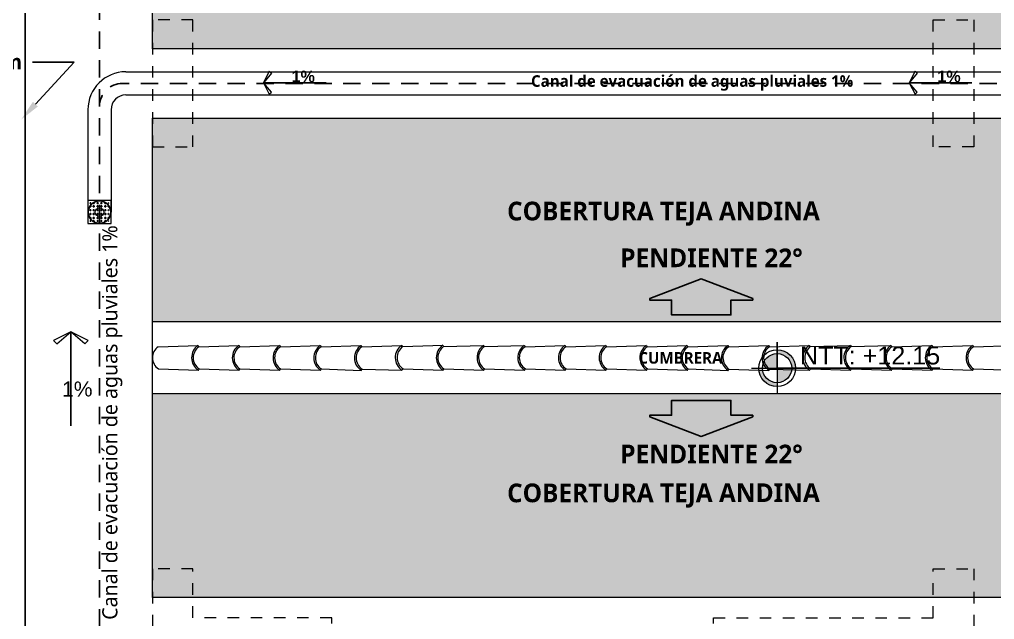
# Model space of a CAD drawing. Header units: metres. Extents: x 27 to 147, y -173 to 8.
# Drawn here: x 34.7 to 43.13, y -56.6 to -51.41 of the extents above; entities that cross this region are included whole.
import ezdxf
from ezdxf import colors
from ezdxf.entities.mleader import LeaderData, LeaderLine
from ezdxf.math import Vec2, Vec3

# ---------------------------------------------------------------- set-up
doc = ezdxf.new("R2010")
doc.units = ezdxf.units.M
doc.linetypes.add('DASHED2', pattern=[0.375, 0.25, -0.125])
doc.linetypes.add('HIDDEN2', pattern=[0.1875, 0.125, -0.0625])
for name, color, linetype, lineweight in [('2D Drafting - General_Pen_No__46', 7, 'Continuous', 25), ('canal de evacuacion', 1, 'Continuous', 20), ('Cotas varias El', 253, 'Continuous', 13), ('Equipamiento SR', 23, 'Continuous', 0), ('GRAFO 0 BLANCO', 7, 'Continuous', 0), ('grafo 2', 31, 'Continuous', 20), ('GRAFO 4', 7, 'Continuous', 30), ('GRAFO01', 7, 'Continuous', 0), ('GRfo 3', 7, 'Continuous', 30), ('Interior - Mobiliario', 7, 'Continuous', 5), ('letras sr', 7, 'Continuous', 5), ('linea0016', 144, 'HIDDEN2', 9), ('Lineas Referencia', 73, 'Continuous', 13), ('teja andina', 252, 'Continuous', 0), ('TEJAS ANDINA', 253, 'Continuous', 0), ('TEXTO 100', 7, 'Continuous', 20), ('TEXTOS-SUBTITULO', 7, 'Continuous', 30)]:
    doc.layers.add(name, color=color, linetype=linetype, lineweight=lineweight)
for name, color, linetype, lineweight, true_color in [('Interior - Furniture _Pen_No__3', 7, 'Continuous', 18, 0xff6600), ('Interior - Mobiliario _Pluma_Nº__3', 7, 'Continuous', 18, 0xff6600), ('Mobiliario', 7, 'Continuous', 0, 0x7f7f7f)]:
    doc.layers.add(name, color=color, linetype=linetype, lineweight=lineweight, true_color=true_color)
doc.styles.add('GENERATED_STYLE_2', font='arial.ttf')
doc.styles.add('JOS', font='arial.ttf', dxfattribs={"height": 1})
doc.styles.get("Standard").update_dxf_attribs({"font": 'arial.ttf'})
doc.styles.add('TURBO_BASS', font='swisseb.ttf')
pattern_1 = [(274.9697, (49.60327060612644, 25.04769487576681), (-0.1999982614014102, 2.400000210303527), [0.1846944, -4.4326642]), (180, (49.61927060612641, 24.86369487576678), (-0.2000000000000001, -0.2), [0.016, -0.184]), (0, (49.41927060612647, 24.84769487576682), (0.2, 0.2), [0.05600000000000001, -0.144]), (90, (49.4752706061264, 24.84769487576682), (-0.2, 0.2), [0.02, -0.18]), (270, (49.60327060612644, 24.8676948757668), (0.2, -0.2000000000000001), [0.02, -0.18]), (0, (49.60327060612644, 24.84769487576682), (0.2, 0.2), [0.016, -0.184]), (0, (49.41927060612647, 24.86369487576678), (0.2, 0.2), [0.04000000000000001, -0.16]), (85.0303, (49.45927060612644, 24.86369487576678), (0.1999982614014119, 2.400000210303527), [0.1846943999999997, -4.43266419999999]), (52.69609999999999, (49.45927060612644, 24.87369487576677), (-2.599997177976598, -3.400002148337723), [0.0528016, -5.22735]), (18.4349, (49.49127060612648, 24.9156948757668), (0.4000000869185922, 0.1999996806445416), [0.05059639999999993, -0.5818589999999987]), (341.5651, (49.53927060612648, 24.93169487576677), (-0.4000000869185922, 0.1999996806445418), [0.05059640000000001, -0.581859]), (307.3039, (49.58727060612637, 24.9156948757668), (2.599997177976598, -3.400002148337723), [0.0528016, -5.22735]), (20.2249, (49.50127060612647, 24.90169487576679), (-2.199999452866844, -0.8000016671195548), [0.04049699999999992, -4.009194399999989]), (339.7751, (49.53927060612648, 24.9156948757668), (2.199999452866844, -0.8000016671195551), [0.04049700000000001, -4.0091944]), (307.4054, (49.57727060612638, 24.90169487576679), (2.00000199052301, -2.59999849299601), [0.0428018, -4.237385]), (52.5946, (49.4752706061264, 24.8676948757668), (-2.00000199052301, -2.599998492996009), [0.0428018, -4.237385])]

# ---------------------------------------------------------------- blocks, each defined once
blk = doc.blocks.new('FLECHA')
at = {"layer": 'grafo 2', "ltscale": 0.05}
for p, q in [((674350.4068813783, 8489809.493097022, -2.952000000000225), (674350.3571751671, 8489809.392813733, -2.952000000000225)), ((674350.4259006998, 8489809.474077702, -2.952000000000225), (674350.3571751671, 8489809.392813733, -2.952000000000225)), ((674350.4068813783, 8489809.493097022, -2.952000000000225), (674350.4259006998, 8489809.474077702, -2.952000000000225)), ((674350.4259006998, 8489809.311549768, -2.952000000000225), (674350.3571751671, 8489809.392813733, -2.952000000000225)), ((674350.4068813783, 8489809.292530447, -2.952000000000225), (674350.4259006998, 8489809.311549768, -2.952000000000225))]:
    blk.add_line(p, q, dxfattribs=at)
at = {"layer": 'grafo 2', "lineweight": 25}
blk.add_line((674350.8988359317, 8489809.392813733, -2.952000000000225), (674350.3571751671, 8489809.392813733, -2.952000000000225), dxfattribs=at)
at = {"layer": 'grafo 2'}
blk.add_line((674350.3571751671, 8489809.392813733, -2.952000000000225), (674350.4068813783, 8489809.292530447, -2.952000000000225), dxfattribs=at)
blk = doc.blocks.new('A$C295C7585')
at = {"layer": 'Mobiliario', "lineweight": 15}
for p, q in [((1.374978025502969, 3.076203088460716), (1.513853283491699, 3.40416242087349)), ((1.513853283491699, 3.40416242087349), (1.527648820229842, 3.406546360073889)), ((1.556330874160267, 2.995064099900674), (1.716417933508637, 3.313533070731637)), ((1.716417933508637, 3.313533070731637), (1.70900166888714, 3.325407371513847)), ((1.222307230775641, 2.745859816847769), (1.36118248876528, 3.073819149260316)), ((1.36118248876528, 3.073819149260316), (1.374978025502969, 3.076203088460716)), ((1.403660079433394, 2.6647208282875), (1.563747138781764, 2.983189799118463)), ((1.563747138781764, 2.983189799118463), (1.556330874160267, 2.995064099900674)), ((1.069636436049223, 2.415516545234141), (1.208511694038407, 2.743475877646915)), ((1.208511694038407, 2.743475877646915), (1.222307230776096, 2.745859816847542)), ((1.250989284706975, 2.334377556673871), (1.411076344054891, 2.652846527505289)), ((1.411076344054891, 2.652846527505289), (1.403660079433394, 2.6647208282875)), ((0.9169656413223493, 2.085173273620967), (1.055840899311079, 2.413132606033741)), ((1.055840899311079, 2.413132606033741), (1.069636436048768, 2.415516545234595)), ((1.098318489980102, 2.004034285060698), (1.258405549328472, 2.322503255891888)), ((1.258405549328472, 2.322503255891888), (1.25098928470652, 2.334377556674326)), ((0.7650785429282223, 1.751017721853714), (0.9031190902182971, 2.079350511766734)), ((0.9031190902182971, 2.079350511766734), (0.9169656413223493, 2.085173273620967)), ((1.10492039455994, 1.989062689736784), (1.098439325062163, 2.004274668164622)), ((0.94643139158552, 1.66987873329299), (1.10492039455994, 1.989062689736784)), ((0.612407748201349, 1.420674450239858), (0.7512830061905333, 1.748633782652632)), ((0.7512830061905333, 1.748633782652632), (0.7650785429282223, 1.751017721853486)), ((0.7937605968586467, 1.339535461679816), (0.953847656207472, 1.658004432511007)), ((0.953847656207472, 1.658004432511007), (0.94643139158552, 1.66987873329299)), ((0.4597369534749305, 1.090331178626684), (0.5986122114636601, 1.418290511039459)), ((0.5986122114636601, 1.418290511039459), (0.6124077482018038, 1.420674450240085)), ((0.6410898021322282, 1.009192190066642), (0.8011768614805987, 1.327661160897833)), ((0.8011768614805987, 1.327661160897833), (0.7937605968591015, 1.339535461679816)), ((0.3070661587476025, 0.7599879070137376), (0.4459414167367868, 1.087947239426285)), ((0.4459414167367868, 1.087947239426285), (0.4597369534749305, 1.090331178626911)), ((0.4884190074053549, 0.6788489184534683), (0.6485060667537255, 0.997317889284659)), ((0.6485060667537255, 0.997317889284659), (0.6410898021322282, 1.009192190066642)), ((0.1543953640207292, 0.4296446354001091), (0.2932706220099135, 0.757603967813111)), ((0.2932706220099135, 0.757603967813111), (0.3070661587480572, 0.7599879070135103)), ((0.3357482126784817, 0.3485056468398398), (0.4958352720268522, 0.6669746176712579)), ((0.4958352720268522, 0.6669746176712579), (0.4884190074053549, 0.6788489184534683)), ((0.001724569293855893, 0.09930136378693533), (0.1405998272830402, 0.4272606961997099)), ((0.1405998272830402, 0.4272606961997099), (0.1543953640207292, 0.4296446354007912)), ((0.1830774179516084, 0.01816237522666597), (0.3431644773004336, 0.3366313460578567)), ((0.3431644773004336, 0.3366313460578567), (0.3357482126784817, 0.3485056468402945))]:
    blk.add_line(p, q, dxfattribs=at)
for centre, radius, start, end in [((1.64559542193274, 3.42692813519011), 0.1336946849706216, 189.8041789864884, 301.9874291323811), ((1.64559542193274, 3.42692813519011), 0.1196946849706216, 189.8041789864884, 301.9874291323811), ((1.492924627205866, 3.096584863576936), 0.1336946849706216, 189.8041789864884, 301.9874291323811), ((1.492924627205866, 3.096584863576936), 0.1196946849706216, 189.8041789864884, 301.9874291323811), ((1.340253832479448, 2.766241591963535), 0.1336946849706216, 189.8041789864884, 301.9874291323811), ((1.340253832479448, 2.766241591963535), 0.1196946849706216, 189.8041789864884, 301.9874291323811), ((1.187583037752574, 2.435898320350134), 0.1336946849706216, 189.8041789864884, 301.9874291323811), ((1.187583037752574, 2.435898320350134), 0.1196946849706216, 189.8041789864884, 301.9874291323811), ((1.034204698330086, 2.101672659223368), 0.1329726096647947, 189.6640148896703, 302.1275932302208), ((1.034912243024337, 2.105555048736051), 0.1196946849706216, 189.8041789864884, 301.9874291323811), ((0.8830251446311195, 1.77139949696948), 0.1336946849706216, 189.8041789864884, 301.9874291323811), ((0.8830251446311195, 1.77139949696948), 0.1196946849706216, 189.8041789864884, 301.9874291323811), ((0.7303543499047009, 1.441056225356306), 0.1336946849706216, 189.8041789864884, 301.9874291323811), ((0.7303543499047009, 1.441056225356306), 0.1196946849706216, 189.8041789864884, 301.9874291323811), ((0.5776835551778277, 1.110712953743132), 0.1336946849706216, 189.8041789864884, 301.9874291323811), ((0.5776835551778277, 1.110712953743132), 0.1196946849706216, 189.8041789864884, 301.9874291323811), ((0.4250127604509544, 0.7803696821295034), 0.1336946849706216, 189.8041789864884, 301.9874291323811), ((0.4250127604509544, 0.7803696821295034), 0.1196946849706216, 189.8041789864884, 301.9874291323811), ((0.2723419657240811, 0.4500264105163296), 0.1336946849706216, 189.8041789864884, 301.9874291323811), ((0.2723419657240811, 0.4500264105163296), 0.1196946849706216, 189.8041789864884, 301.9874291323811), ((0.1196711709962983, 0.119683138902019), 0.1196946849706216, 189.8041789864884, 301.9874291323811)]:
    blk.add_arc(centre, radius, start, end, dxfattribs=at)
blk = doc.blocks.new('Red 18')
at = {"layer": 'GRAFO 0 BLANCO', "linetype": 'Continuous'}
for p, q in [((0.05, 0.2041666666666667), (0.04583333333333334, 0.2041666666666667)), ((0.04583333333333334, 0.2041666666666667), (0.04583333333333334, 0.2)), ((0.04583333333333334, 0.2), (0.04583333333333334, 0.2041666666666667)), ((0.04583333333333334, 0.2041666666666667), (0.05, 0.2041666666666667)), ((0.04583333333333334, 0.2), (0.05, 0.2)), ((0.05, 0.2), (0.04583333333333334, 0.2)), ((0.05, 0.1791666666666666), (0.04583333333333334, 0.1791666666666666)), ((0.04583333333333334, 0.1791666666666666), (0.04583333333333334, 0.1708333333333333)), ((0.04583333333333334, 0.1708333333333333), (0.04583333333333334, 0.1791666666666666)), ((0.04583333333333334, 0.1791666666666666), (0.05, 0.1791666666666666)), ((0.04583333333333334, 0.1708333333333333), (0.05, 0.1708333333333333)), ((0.05, 0.1708333333333333), (0.04583333333333334, 0.1708333333333333)), ((0.05, 0.2), (0.05, 0.2041666666666667)), ((0.05, 0.2041666666666667), (0.05, 0.2)), ((0.05, 0.1708333333333333), (0.05, 0.1791666666666666)), ((0.05, 0.1791666666666666), (0.05, 0.1708333333333333)), ((0.07916666666666668, 0.2041666666666667), (0.07083333333333333, 0.2041666666666667)), ((0.07083333333333333, 0.2041666666666667), (0.07083333333333333, 0.2)), ((0.07083333333333333, 0.2041666666666667), (0.07916666666666668, 0.2041666666666667)), ((0.07083333333333333, 0.2), (0.07083333333333333, 0.2041666666666667)), ((0.07083333333333333, 0.2), (0.07916666666666668, 0.2)), ((0.07916666666666668, 0.2), (0.07083333333333333, 0.2)), ((0.07916666666666668, 0.1791666666666666), (0.07083333333333333, 0.1791666666666666)), ((0.07083333333333333, 0.1791666666666666), (0.07083333333333333, 0.1708333333333333)), ((0.07083333333333333, 0.1708333333333333), (0.07083333333333333, 0.1791666666666666)), ((0.07083333333333333, 0.1791666666666666), (0.07916666666666668, 0.1791666666666666)), ((0.07083333333333333, 0.1708333333333333), (0.07916666666666668, 0.1708333333333333)), ((0.07916666666666668, 0.1708333333333333), (0.07083333333333333, 0.1708333333333333)), ((0.07916666666666668, 0.2), (0.07916666666666668, 0.2041666666666667)), ((0.07916666666666668, 0.2041666666666667), (0.07916666666666668, 0.2)), ((0.07916666666666668, 0.1708333333333333), (0.07916666666666668, 0.1791666666666666)), ((0.07916666666666668, 0.1791666666666666), (0.07916666666666668, 0.1708333333333333)), ((0.1125, 0.2041666666666667), (0.1041666666666667, 0.2041666666666667)), ((0.1041666666666667, 0.2041666666666667), (0.1041666666666667, 0.2)), ((0.1041666666666667, 0.2041666666666667), (0.1125, 0.2041666666666667)), ((0.1041666666666667, 0.2), (0.1041666666666667, 0.2041666666666667)), ((0.1041666666666667, 0.2), (0.1125, 0.2)), ((0.1125, 0.2), (0.1041666666666667, 0.2)), ((0.1125, 0.1791666666666666), (0.1041666666666667, 0.1791666666666666)), ((0.1041666666666667, 0.1791666666666666), (0.1041666666666667, 0.1708333333333333)), ((0.1041666666666667, 0.1708333333333333), (0.1041666666666667, 0.1791666666666666)), ((0.1041666666666667, 0.1791666666666666), (0.1125, 0.1791666666666666)), ((0.1041666666666667, 0.1708333333333333), (0.1125, 0.1708333333333333)), ((0.1125, 0.1708333333333333), (0.1041666666666667, 0.1708333333333333)), ((0.1125, 0.2), (0.1125, 0.2041666666666667)), ((0.1125, 0.2041666666666667), (0.1125, 0.2)), ((0.1125, 0.1708333333333333), (0.1125, 0.1791666666666666)), ((0.1125, 0.1791666666666666), (0.1125, 0.1708333333333333)), ((0.1458333333333333, 0.2041666666666667), (0.1375, 0.2041666666666667)), ((0.1375, 0.2041666666666667), (0.1375, 0.2)), ((0.1375, 0.2041666666666667), (0.1458333333333333, 0.2041666666666667)), ((0.1375, 0.2), (0.1375, 0.2041666666666667)), ((0.1375, 0.2), (0.1458333333333333, 0.2)), ((0.1458333333333333, 0.2), (0.1375, 0.2)), ((0.1458333333333333, 0.1791666666666666), (0.1375, 0.1791666666666666)), ((0.1375, 0.1791666666666666), (0.1375, 0.1708333333333333)), ((0.1375, 0.1708333333333333), (0.1375, 0.1791666666666666)), ((0.1375, 0.1791666666666666), (0.1458333333333333, 0.1791666666666666)), ((0.1375, 0.1708333333333333), (0.1458333333333333, 0.1708333333333333)), ((0.1458333333333333, 0.1708333333333333), (0.1375, 0.1708333333333333)), ((0.1458333333333333, 0.2), (0.1458333333333333, 0.2041666666666667)), ((0.1458333333333333, 0.2041666666666667), (0.1458333333333333, 0.2)), ((0.1458333333333333, 0.1708333333333333), (0.1458333333333333, 0.1791666666666666)), ((0.1458333333333333, 0.1791666666666666), (0.1458333333333333, 0.1708333333333333)), ((0.1791666666666666, 0.2041666666666667), (0.1708333333333333, 0.2041666666666667)), ((0.1708333333333333, 0.2041666666666667), (0.1708333333333333, 0.2)), ((0.1708333333333333, 0.2041666666666667), (0.1791666666666666, 0.2041666666666667)), ((0.1708333333333333, 0.2), (0.1708333333333333, 0.2041666666666667)), ((0.1708333333333333, 0.2), (0.1791666666666666, 0.2)), ((0.1791666666666666, 0.2), (0.1708333333333333, 0.2)), ((0.1791666666666666, 0.1791666666666666), (0.1708333333333333, 0.1791666666666666)), ((0.1708333333333333, 0.1791666666666666), (0.1708333333333333, 0.1708333333333333)), ((0.1708333333333333, 0.1708333333333333), (0.1708333333333333, 0.1791666666666666)), ((0.1708333333333333, 0.1791666666666666), (0.1791666666666666, 0.1791666666666666)), ((0.1708333333333333, 0.1708333333333333), (0.1791666666666666, 0.1708333333333333)), ((0.1791666666666666, 0.1708333333333333), (0.1708333333333333, 0.1708333333333333)), ((0.1791666666666666, 0.2), (0.1791666666666666, 0.2041666666666667)), ((0.1791666666666666, 0.2041666666666667), (0.1791666666666666, 0.2)), ((0.1791666666666666, 0.1708333333333333), (0.1791666666666666, 0.1791666666666666)), ((0.1791666666666666, 0.1791666666666666), (0.1791666666666666, 0.1708333333333333)), ((0.2041666666666667, 0.2041666666666667), (0.2, 0.2041666666666667)), ((0.2, 0.2041666666666667), (0.2, 0.2)), ((0.2, 0.2), (0.2, 0.2041666666666667)), ((0.2, 0.2041666666666667), (0.2041666666666667, 0.2041666666666667)), ((0.2, 0.2), (0.2041666666666667, 0.2)), ((0.2041666666666667, 0.2), (0.2, 0.2)), ((0.2041666666666667, 0.1791666666666666), (0.2, 0.1791666666666666)), ((0.2, 0.1791666666666666), (0.2, 0.1708333333333333)), ((0.2, 0.1708333333333333), (0.2, 0.1791666666666666)), ((0.2, 0.1791666666666666), (0.2041666666666667, 0.1791666666666666)), ((0.2, 0.1708333333333333), (0.2041666666666667, 0.1708333333333333)), ((0.2041666666666667, 0.1708333333333333), (0.2, 0.1708333333333333)), ((0.2041666666666667, 0.2), (0.2041666666666667, 0.2041666666666667)), ((0.2041666666666667, 0.2041666666666667), (0.2041666666666667, 0.2)), ((0.2041666666666667, 0.1708333333333333), (0.2041666666666667, 0.1791666666666666)), ((0.2041666666666667, 0.1791666666666666), (0.2041666666666667, 0.1708333333333333)), ((0.05, 0.1458333333333333), (0.04583333333333334, 0.1458333333333333)), ((0.04583333333333334, 0.1458333333333333), (0.04583333333333334, 0.1375)), ((0.04583333333333334, 0.1375), (0.04583333333333334, 0.1458333333333333)), ((0.04583333333333334, 0.1458333333333333), (0.05, 0.1458333333333333)), ((0.04583333333333334, 0.1375), (0.05, 0.1375)), ((0.05, 0.1375), (0.04583333333333334, 0.1375)), ((0.05, 0.1125), (0.04583333333333334, 0.1125)), ((0.04583333333333334, 0.1125), (0.04583333333333334, 0.1041666666666667)), ((0.04583333333333334, 0.1041666666666667), (0.04583333333333334, 0.1125)), ((0.04583333333333334, 0.1125), (0.05, 0.1125)), ((0.04583333333333334, 0.1041666666666667), (0.05, 0.1041666666666667)), ((0.05, 0.1041666666666667), (0.04583333333333334, 0.1041666666666667)), ((0.05, 0.1375), (0.05, 0.1458333333333333)), ((0.05, 0.1458333333333333), (0.05, 0.1375)), ((0.05, 0.1041666666666667), (0.05, 0.1125)), ((0.05, 0.1125), (0.05, 0.1041666666666667)), ((0.07916666666666668, 0.1458333333333333), (0.07083333333333333, 0.1458333333333333)), ((0.07083333333333333, 0.1458333333333333), (0.07083333333333333, 0.1375)), ((0.07083333333333333, 0.1375), (0.07083333333333333, 0.1458333333333333)), ((0.07083333333333333, 0.1458333333333333), (0.07916666666666668, 0.1458333333333333)), ((0.07083333333333333, 0.1375), (0.07916666666666668, 0.1375)), ((0.07916666666666668, 0.1375), (0.07083333333333333, 0.1375)), ((0.07916666666666668, 0.1125), (0.07083333333333333, 0.1125)), ((0.07083333333333333, 0.1125), (0.07083333333333333, 0.1041666666666667)), ((0.07083333333333333, 0.1041666666666667), (0.07083333333333333, 0.1125)), ((0.07083333333333333, 0.1125), (0.07916666666666668, 0.1125)), ((0.07083333333333333, 0.1041666666666667), (0.07916666666666668, 0.1041666666666667)), ((0.07916666666666668, 0.1041666666666667), (0.07083333333333333, 0.1041666666666667)), ((0.07916666666666668, 0.1375), (0.07916666666666668, 0.1458333333333333)), ((0.07916666666666668, 0.1458333333333333), (0.07916666666666668, 0.1375)), ((0.07916666666666668, 0.1041666666666667), (0.07916666666666668, 0.1125)), ((0.07916666666666668, 0.1125), (0.07916666666666668, 0.1041666666666667)), ((0.1125, 0.1458333333333333), (0.1041666666666667, 0.1458333333333333)), ((0.1041666666666667, 0.1458333333333333), (0.1041666666666667, 0.1375)), ((0.1041666666666667, 0.1375), (0.1041666666666667, 0.1458333333333333)), ((0.1041666666666667, 0.1458333333333333), (0.1125, 0.1458333333333333)), ((0.1041666666666667, 0.1375), (0.1125, 0.1375)), ((0.1125, 0.1375), (0.1041666666666667, 0.1375)), ((0.1125, 0.1125), (0.1041666666666667, 0.1125)), ((0.1041666666666667, 0.1125), (0.1041666666666667, 0.1041666666666667)), ((0.1041666666666667, 0.1041666666666667), (0.1041666666666667, 0.1125)), ((0.1041666666666667, 0.1125), (0.1125, 0.1125)), ((0.1041666666666667, 0.1041666666666667), (0.1125, 0.1041666666666667)), ((0.1125, 0.1041666666666667), (0.1041666666666667, 0.1041666666666667)), ((0.1125, 0.1375), (0.1125, 0.1458333333333333)), ((0.1125, 0.1458333333333333), (0.1125, 0.1375)), ((0.1125, 0.1041666666666667), (0.1125, 0.1125)), ((0.1125, 0.1125), (0.1125, 0.1041666666666667)), ((0.1458333333333333, 0.1458333333333333), (0.1375, 0.1458333333333333)), ((0.1375, 0.1458333333333333), (0.1375, 0.1375)), ((0.1375, 0.1375), (0.1375, 0.1458333333333333)), ((0.1375, 0.1458333333333333), (0.1458333333333333, 0.1458333333333333)), ((0.1375, 0.1375), (0.1458333333333333, 0.1375)), ((0.1458333333333333, 0.1375), (0.1375, 0.1375)), ((0.1458333333333333, 0.1125), (0.1375, 0.1125)), ((0.1375, 0.1125), (0.1375, 0.1041666666666667)), ((0.1375, 0.1041666666666667), (0.1375, 0.1125)), ((0.1375, 0.1125), (0.1458333333333333, 0.1125)), ((0.1375, 0.1041666666666667), (0.1458333333333333, 0.1041666666666667)), ((0.1458333333333333, 0.1041666666666667), (0.1375, 0.1041666666666667)), ((0.1458333333333333, 0.1375), (0.1458333333333333, 0.1458333333333333)), ((0.1458333333333333, 0.1458333333333333), (0.1458333333333333, 0.1375)), ((0.1458333333333333, 0.1041666666666667), (0.1458333333333333, 0.1125)), ((0.1458333333333333, 0.1125), (0.1458333333333333, 0.1041666666666667)), ((0.1791666666666666, 0.1458333333333333), (0.1708333333333333, 0.1458333333333333)), ((0.1708333333333333, 0.1458333333333333), (0.1708333333333333, 0.1375)), ((0.1708333333333333, 0.1375), (0.1708333333333333, 0.1458333333333333)), ((0.1708333333333333, 0.1458333333333333), (0.1791666666666666, 0.1458333333333333)), ((0.1708333333333333, 0.1375), (0.1791666666666666, 0.1375)), ((0.1791666666666666, 0.1375), (0.1708333333333333, 0.1375)), ((0.1791666666666666, 0.1125), (0.1708333333333333, 0.1125)), ((0.1708333333333333, 0.1125), (0.1708333333333333, 0.1041666666666667)), ((0.1708333333333333, 0.1041666666666667), (0.1708333333333333, 0.1125)), ((0.1708333333333333, 0.1125), (0.1791666666666666, 0.1125)), ((0.1708333333333333, 0.1041666666666667), (0.1791666666666666, 0.1041666666666667)), ((0.1791666666666666, 0.1041666666666667), (0.1708333333333333, 0.1041666666666667)), ((0.1791666666666666, 0.1375), (0.1791666666666666, 0.1458333333333333)), ((0.1791666666666666, 0.1458333333333333), (0.1791666666666666, 0.1375)), ((0.1791666666666666, 0.1041666666666667), (0.1791666666666666, 0.1125)), ((0.1791666666666666, 0.1125), (0.1791666666666666, 0.1041666666666667)), ((0.2041666666666667, 0.1458333333333333), (0.2, 0.1458333333333333)), ((0.2, 0.1458333333333333), (0.2, 0.1375)), ((0.2, 0.1375), (0.2, 0.1458333333333333)), ((0.2, 0.1458333333333333), (0.2041666666666667, 0.1458333333333333)), ((0.2, 0.1375), (0.2041666666666667, 0.1375)), ((0.2041666666666667, 0.1375), (0.2, 0.1375)), ((0.2041666666666667, 0.1125), (0.2, 0.1125)), ((0.2, 0.1125), (0.2, 0.1041666666666667)), ((0.2, 0.1041666666666667), (0.2, 0.1125)), ((0.2, 0.1125), (0.2041666666666667, 0.1125)), ((0.2, 0.1041666666666667), (0.2041666666666667, 0.1041666666666667)), ((0.2041666666666667, 0.1041666666666667), (0.2, 0.1041666666666667)), ((0.2041666666666667, 0.1375), (0.2041666666666667, 0.1458333333333333)), ((0.2041666666666667, 0.1458333333333333), (0.2041666666666667, 0.1375)), ((0.2041666666666667, 0.1041666666666667), (0.2041666666666667, 0.1125)), ((0.2041666666666667, 0.1125), (0.2041666666666667, 0.1041666666666667)), ((0.05, 0.07916666666666668), (0.04583333333333334, 0.07916666666666668)), ((0.04583333333333334, 0.07916666666666668), (0.04583333333333334, 0.07083333333333333)), ((0.04583333333333334, 0.07083333333333333), (0.04583333333333334, 0.07916666666666668)), ((0.04583333333333334, 0.07916666666666668), (0.05, 0.07916666666666668)), ((0.04583333333333334, 0.07083333333333333), (0.05, 0.07083333333333333)), ((0.05, 0.07083333333333333), (0.04583333333333334, 0.07083333333333333)), ((0.05, 0.05), (0.04583333333333334, 0.05)), ((0.04583333333333334, 0.05), (0.04583333333333334, 0.04583333333333334)), ((0.04583333333333334, 0.04583333333333334), (0.04583333333333334, 0.05)), ((0.04583333333333334, 0.05), (0.05, 0.05)), ((0.04583333333333334, 0.04583333333333334), (0.05, 0.04583333333333334)), ((0.05, 0.04583333333333334), (0.04583333333333334, 0.04583333333333334)), ((0.05, 0.07083333333333333), (0.05, 0.07916666666666668)), ((0.05, 0.07916666666666668), (0.05, 0.07083333333333333)), ((0.05, 0.04583333333333334), (0.05, 0.05)), ((0.05, 0.05), (0.05, 0.04583333333333334)), ((0.07916666666666668, 0.07916666666666668), (0.07083333333333333, 0.07916666666666668)), ((0.07083333333333333, 0.07916666666666668), (0.07083333333333333, 0.07083333333333333)), ((0.07083333333333333, 0.07083333333333333), (0.07083333333333333, 0.07916666666666668)), ((0.07083333333333333, 0.07916666666666668), (0.07916666666666668, 0.07916666666666668)), ((0.07083333333333333, 0.07083333333333333), (0.07916666666666668, 0.07083333333333333)), ((0.07916666666666668, 0.07083333333333333), (0.07083333333333333, 0.07083333333333333)), ((0.07916666666666668, 0.05), (0.07083333333333333, 0.05)), ((0.07083333333333333, 0.05), (0.07083333333333333, 0.04583333333333334)), ((0.07083333333333333, 0.05), (0.07916666666666668, 0.05)), ((0.07083333333333333, 0.04583333333333334), (0.07083333333333333, 0.05)), ((0.07083333333333333, 0.04583333333333334), (0.07916666666666668, 0.04583333333333334)), ((0.07916666666666668, 0.04583333333333334), (0.07083333333333333, 0.04583333333333334)), ((0.07916666666666668, 0.07083333333333333), (0.07916666666666668, 0.07916666666666668)), ((0.07916666666666668, 0.07916666666666668), (0.07916666666666668, 0.07083333333333333)), ((0.07916666666666668, 0.04583333333333334), (0.07916666666666668, 0.05)), ((0.07916666666666668, 0.05), (0.07916666666666668, 0.04583333333333334)), ((0.1125, 0.07916666666666668), (0.1041666666666667, 0.07916666666666668)), ((0.1041666666666667, 0.07916666666666668), (0.1041666666666667, 0.07083333333333333)), ((0.1041666666666667, 0.07083333333333333), (0.1041666666666667, 0.07916666666666668)), ((0.1041666666666667, 0.07916666666666668), (0.1125, 0.07916666666666668)), ((0.1041666666666667, 0.07083333333333333), (0.1125, 0.07083333333333333)), ((0.1125, 0.07083333333333333), (0.1041666666666667, 0.07083333333333333)), ((0.1125, 0.05), (0.1041666666666667, 0.05)), ((0.1041666666666667, 0.05), (0.1041666666666667, 0.04583333333333334)), ((0.1041666666666667, 0.05), (0.1125, 0.05)), ((0.1041666666666667, 0.04583333333333334), (0.1041666666666667, 0.05)), ((0.1041666666666667, 0.04583333333333334), (0.1125, 0.04583333333333334)), ((0.1125, 0.04583333333333334), (0.1041666666666667, 0.04583333333333334)), ((0.1125, 0.07083333333333333), (0.1125, 0.07916666666666668)), ((0.1125, 0.07916666666666668), (0.1125, 0.07083333333333333)), ((0.1125, 0.04583333333333334), (0.1125, 0.05)), ((0.1125, 0.05), (0.1125, 0.04583333333333334)), ((0.1458333333333333, 0.07916666666666668), (0.1375, 0.07916666666666668)), ((0.1375, 0.07916666666666668), (0.1375, 0.07083333333333333)), ((0.1375, 0.07083333333333333), (0.1375, 0.07916666666666668)), ((0.1375, 0.07916666666666668), (0.1458333333333333, 0.07916666666666668)), ((0.1375, 0.07083333333333333), (0.1458333333333333, 0.07083333333333333)), ((0.1458333333333333, 0.07083333333333333), (0.1375, 0.07083333333333333)), ((0.1458333333333333, 0.05), (0.1375, 0.05)), ((0.1375, 0.05), (0.1375, 0.04583333333333334)), ((0.1375, 0.05), (0.1458333333333333, 0.05)), ((0.1375, 0.04583333333333334), (0.1375, 0.05)), ((0.1375, 0.04583333333333334), (0.1458333333333333, 0.04583333333333334)), ((0.1458333333333333, 0.04583333333333334), (0.1375, 0.04583333333333334)), ((0.1458333333333333, 0.07083333333333333), (0.1458333333333333, 0.07916666666666668)), ((0.1458333333333333, 0.07916666666666668), (0.1458333333333333, 0.07083333333333333)), ((0.1458333333333333, 0.04583333333333334), (0.1458333333333333, 0.05)), ((0.1458333333333333, 0.05), (0.1458333333333333, 0.04583333333333334)), ((0.1791666666666666, 0.07916666666666668), (0.1708333333333333, 0.07916666666666668)), ((0.1708333333333333, 0.07916666666666668), (0.1708333333333333, 0.07083333333333333)), ((0.1708333333333333, 0.07083333333333333), (0.1708333333333333, 0.07916666666666668)), ((0.1708333333333333, 0.07916666666666668), (0.1791666666666666, 0.07916666666666668)), ((0.1708333333333333, 0.07083333333333333), (0.1791666666666666, 0.07083333333333333)), ((0.1791666666666666, 0.07083333333333333), (0.1708333333333333, 0.07083333333333333)), ((0.1791666666666666, 0.05), (0.1708333333333333, 0.05)), ((0.1708333333333333, 0.05), (0.1708333333333333, 0.04583333333333334)), ((0.1708333333333333, 0.05), (0.1791666666666666, 0.05)), ((0.1708333333333333, 0.04583333333333334), (0.1708333333333333, 0.05)), ((0.1708333333333333, 0.04583333333333334), (0.1791666666666666, 0.04583333333333334)), ((0.1791666666666666, 0.04583333333333334), (0.1708333333333333, 0.04583333333333334)), ((0.1791666666666666, 0.07083333333333333), (0.1791666666666666, 0.07916666666666668)), ((0.1791666666666666, 0.07916666666666668), (0.1791666666666666, 0.07083333333333333)), ((0.1791666666666666, 0.04583333333333334), (0.1791666666666666, 0.05)), ((0.1791666666666666, 0.05), (0.1791666666666666, 0.04583333333333334)), ((0.2041666666666667, 0.07916666666666668), (0.2, 0.07916666666666668)), ((0.2, 0.07916666666666668), (0.2, 0.07083333333333333)), ((0.2, 0.07083333333333333), (0.2, 0.07916666666666668)), ((0.2, 0.07916666666666668), (0.2041666666666667, 0.07916666666666668)), ((0.2, 0.07083333333333333), (0.2041666666666667, 0.07083333333333333)), ((0.2041666666666667, 0.07083333333333333), (0.2, 0.07083333333333333)), ((0.2041666666666667, 0.05), (0.2, 0.05)), ((0.2, 0.05), (0.2, 0.04583333333333334)), ((0.2, 0.04583333333333334), (0.2, 0.05)), ((0.2, 0.05), (0.2041666666666667, 0.05)), ((0.2, 0.04583333333333334), (0.2041666666666667, 0.04583333333333334)), ((0.2041666666666667, 0.04583333333333334), (0.2, 0.04583333333333334)), ((0.2041666666666667, 0.07083333333333333), (0.2041666666666667, 0.07916666666666668)), ((0.2041666666666667, 0.07916666666666668), (0.2041666666666667, 0.07083333333333333)), ((0.2041666666666667, 0.04583333333333334), (0.2041666666666667, 0.05)), ((0.2041666666666667, 0.05), (0.2041666666666667, 0.04583333333333334))]:
    blk.add_line(p, q, dxfattribs=at)
at = {"layer": 'GRAFO01'}
blk.add_lwpolyline([(0.02500000000000005, 0.02500000000000141), (0.2250000000000001, 0.02500000000000141), (0.2250000000000001, 0.2250000000000014), (0.02500000000000005, 0.2250000000000014)], close=True, dxfattribs=at)
at = {"layer": 'Interior - Mobiliario _Pluma_Nº__3', "linetype": 'Continuous'}
for p, q in [((0.2250000000000001, 0.2250000000000014), (0.02500000000000005, 0.2250000000000014)), ((0.02500000000000005, 0.2250000000000014), (0.02500000000000005, 0.02500000000000141)), ((0.2250000000000001, 0.02500000000000141), (0.2250000000000001, 0.2250000000000014)), ((0.02500000000000005, 0.02500000000000141), (0.2250000000000001, 0.02500000000000141))]:
    blk.add_line(p, q, dxfattribs=at)

msp = doc.modelspace()

# ---------------------------------------------------------------- hatches: boundary and pattern name
at = {"layer": 'Interior - Furniture _Pen_No__3', "true_color": 0x939598}
h = msp.add_hatch(color=252, dxfattribs=at)
h.dxf.hatch_style = 1
h.paths.add_polyline_path([(40.84913490327767, -53.96614132571563), (40.84913490280832, -53.83814133092721), (41.03793490524538, -53.83814133023253), (41.03793490519689, -53.825857671199), (40.59313490213401, -53.65511494086178), (40.14833490032652, -53.82585767447449), (40.14833490037125, -53.838141333507), (40.33713489997336, -53.83814133281226), (40.33713490044647, -53.96614132760055)])
h = msp.add_hatch(color=252, dxfattribs=at)
h.dxf.hatch_style = 1
h.paths.add_polyline_path([(40.33713490044647, -54.70701238034917), (40.33713489997336, -54.83501237513747), (40.14833490037125, -54.83501237444273), (40.14833490032652, -54.84729603347523), (40.59313490213401, -55.01803876708794), (41.03793490519689, -54.84729603675072), (41.03793490524538, -54.83501237771719), (40.84913490280832, -54.83501237702251), (40.84913490327767, -54.7070123822341)])
at = {"layer": 'TEJAS ANDINA'}
h = msp.add_hatch(dxfattribs=at)
h.set_pattern_fill('SPANTIL1', color=256, scale=0.2, style=2, pattern_type=2)
h.set_pattern_definition(pattern_1)
h.paths.add_polyline_path([(46.1487318230445, -51.66306570786327), (35.84863040811638, -51.66306572378932), (35.84863744162317, -49.82538673961494), (46.14873885655129, -49.82538672368889)])
h = msp.add_hatch(dxfattribs=at)
h.set_pattern_fill('SPANTIL1', color=256, scale=0.2, angle=180, style=2, pattern_type=2)
h.set_pattern_definition([(94.96969999999999, (108.112066740612, 23.72553242816912), (0.1999982614014099, -2.400000210303527), [0.1846944, -4.4326642]), (0, (108.0960667406121, 23.90953242816914), (0.2000000000000001, 0.2), [0.016, -0.184]), (180, (108.296066740612, 23.92553242816916), (-0.2, -0.2), [0.05600000000000001, -0.144]), (270, (108.2400667406121, 23.92553242816916), (0.2, -0.2), [0.02, -0.18]), (90, (108.112066740612, 23.90553242816912), (-0.1999999999999999, 0.2000000000000001), [0.02, -0.18]), (180, (108.112066740612, 23.92553242816916), (-0.2, -0.2), [0.016, -0.184]), (180, (108.296066740612, 23.90953242816914), (-0.2, -0.2), [0.04000000000000001, -0.16]), (265.0303, (108.256066740612, 23.90953242816914), (-0.1999982614014122, -2.400000210303527), [0.1846944, -4.4326642]), (232.6961, (108.256066740612, 23.89953242816915), (2.599997177976598, 3.400002148337723), [0.0528016, -5.22735]), (198.4349, (108.224066740612, 23.85753242816912), (-0.4000000869185922, -0.1999996806445415), [0.05059640000000001, -0.581859]), (161.5651, (108.1760667406121, 23.8415324281691), (0.4000000869185922, -0.1999996806445418), [0.05059640000000001, -0.581859]), (127.3039, (108.1280667406121, 23.85753242816912), (-2.599997177976598, 3.400002148337723), [0.0528016, -5.22735]), (200.2249, (108.2140667406121, 23.87153242816913), (2.199999452866844, 0.8000016671195546), [0.04049700000000001, -4.0091944]), (159.7751, (108.1760667406121, 23.85753242816912), (-2.199999452866844, 0.8000016671195553), [0.04049700000000001, -4.0091944]), (127.4054, (108.1380667406121, 23.87153242816913), (-2.00000199052301, 2.59999849299601), [0.04280179999999991, -4.237384999999988]), (232.5946, (108.2400667406121, 23.90553242816912), (2.000001990523011, 2.599998492996009), [0.0428018, -4.237385])])
h.paths.add_polyline_path([(46.14873183627412, -52.26306571582626), (35.84863039479524, -52.26306571582626), (35.84863741458958, -54.02515581957647), (46.14873885606835, -54.02515581957647)])
h = msp.add_hatch(dxfattribs=at)
h.set_pattern_fill('SPANTIL1', color=256, scale=0.2, style=2, pattern_type=2)
h.set_pattern_definition(pattern_1)
h.paths.add_polyline_path([(46.14873885606835, -56.41306678993499), (35.84863741458958, -56.41306678993499), (35.84863741458958, -54.65539172315391), (46.14873885606835, -54.65539172315391)])
at = {"layer": 'TEXTO 100', "ltscale": 1.3}
h = msp.add_hatch(color=256, dxfattribs=at)
edge = h.paths.add_edge_path()
edge.add_line((41.37568603574903, -54.42718068738714), (41.24923569793873, -54.42718068539114))
edge.add_line((41.24923569793873, -54.42718068539114), (41.24923569793873, -54.55363102295172))
edge.add_arc((41.24923569906196, -54.42718068539114), 0.1264503375606894, 269.9999994913017, 359.9999990956475)
edge = h.paths.add_edge_path()
edge.add_arc((41.24923569881219, -54.42718068738714), 0.1264503395565726, 90.00000039565423, 180)
edge.add_line((41.12278536012911, -54.42718068738714), (41.24923569793941, -54.42718068539114))
edge.add_line((41.24923569793873, -54.42718068539114), (41.24923569793873, -54.30073034783055))
edge = h.paths.add_edge_path()
edge.add_line((41.24923569793873, -54.2684647598461), (41.24923569793873, -54.30073034783055))
edge.add_arc((41.24923569706596, -54.42718068738714), 0.1264503395565726, 0, 89.99999960434582, ccw=False)
edge.add_line((41.37568603574903, -54.42718068738714), (41.40795162572948, -54.42718068539114))
edge.add_arc((41.24923569906196, -54.42718068539114), 0.1587159266678152, 0, 90.00000040528428)
msp.add_hatch(color=256, dxfattribs=at).paths.add_polyline_path([(41.12278536007841, -54.42718068539114), (41.0905197701054, -54.42718068539114, 0.4163528812831421), (41.25039408587884, -54.58589238592197), (41.25039408587884, -54.55362571725232, -0.4168992925091289)])

# ---------------------------------------------------------------- linework, layer by layer
at = {"layer": 'canal de evacuacion'}
for p, q in [((35.61883562385106, -51.86306588568641), (46.14865837420689, -51.86306588568709)), ((35.61883562385106, -52.06306588568646), (46.14865837420643, -52.06306588568691))]:
    msp.add_line(p, q, dxfattribs=at)
for points in [[(35.29079844097555, -52.19110306856214), (35.2907984409751, -53.07699010552051)], [(35.49079844097537, -52.1911030685626), (35.49079844097491, -53.07699010552051)]]:
    msp.add_lwpolyline(points, dxfattribs=at)
msp.add_circle((35.390798440975, -53.07699010552051), 0.0375, dxfattribs=at)
for radius, end in [(0.3280371828760508, 179.9999999999479), (0.1280371828760508, 180)]:
    msp.add_arc((35.61883562385106, -52.1911030685626), radius, 90, end, dxfattribs=at)
at = {"layer": 'Cotas varias El'}
for p, q in [((46.14873885606835, -54.02515581957647), (35.8451917615206, -54.02515581957647)), ((46.14873885606835, -54.6486180169328), (35.8451917615206, -54.6486180169328))]:
    msp.add_line(p, q, dxfattribs=at)
at = {"layer": 'GRAFO 4', "linetype": 'Continuous'}
msp.add_lwpolyline([(34.74862337500088, -47.16306619956913), (46.14873885606835, -47.16306619956913), (46.14873885606835, -66.26306627400544), (34.74862337500088, -66.26306627400544)], close=True, dxfattribs=at)
at = {"layer": 'GRAFO 4', "linetype": 'Continuous', "flags": 128}
for points in [[(41.03793490524538, -53.83814133023253), (41.03793490519689, -53.825857671199), (40.59313490213401, -53.65511494086178), (40.14833490032652, -53.82585767447449), (40.14833490037125, -53.838141333507), (40.33713489997336, -53.83814133281226), (40.33713490044647, -53.96614132760055), (40.84913490327767, -53.96614132571563), (40.84913490280832, -53.83814133092721)], [(41.03793490524538, -54.83501237771719), (41.03793490519689, -54.84729603675072), (40.59313490213401, -55.01803876708794), (40.14833490032652, -54.84729603347523), (40.14833490037125, -54.83501237444273), (40.33713489997336, -54.83501237513747), (40.33713490044647, -54.70701238034917), (40.84913490327767, -54.7070123822341), (40.84913490280832, -54.83501237702251)]]:
    msp.add_lwpolyline(points, close=True, dxfattribs=at)
at = {"layer": 'GRAFO01', "color": 251, "linetype": 'DASHED2', "lineweight": 9, "ltscale": 0.2}
for points in [[(35.84863751513399, -51.41306558220776), (35.84863739871412, -52.51306558218585), (36.19863739867219, -52.51306593121035), (36.19863751509229, -51.41306593123272)], [(42.94866463233257, -51.41306563126466), (42.94866473355182, -52.51306563124274), (42.59866473359364, -52.51306597543066), (42.59866463237415, -51.41306597545304)], [(37.39863488225706, -56.83806683661209), (37.39863488225706, -56.58806683661209), (36.19863533543401, -56.58806683661209), (36.19863571354347, -56.1630676675972), (35.84863541619893, -56.16306766795918), (35.84863488060591, -57.26306731854714), (36.19863588596343, -57.26306731854714), (36.19867195314225, -56.83806684066116)], [(40.69866349206461, -56.83806683661214), (40.69866349206461, -56.58806683661214), (42.59866303888771, -56.58806683661214), (42.59866266077825, -56.16306766759726), (42.94866295812267, -56.16306766795924), (42.94866349371569, -57.2630673185472), (42.59866248835829, -57.2630673185472), (42.59862642117946, -56.83806684066121)]]:
    msp.add_lwpolyline(points, close=True, dxfattribs=at)
at = {"layer": 'GRfo 3'}
msp.add_circle((35.390798440975, -53.07699010552051), 0.0966952781077453, dxfattribs=at)
at = {"layer": 'linea0016', "linetype": 'HIDDEN2', "lineweight": 30, "ltscale": 1.2}
for p, q in [((35.39104897483253, -52.16306571582629), (35.39104897483253, -47.51306619956915)), ((46.14873885606835, -51.96306571582625), (35.59104897483257, -51.96306571582625)), ((35.39104897483253, -65.9130662739866), (35.39104897483253, -52.16306571582629))]:
    msp.add_line(p, q, dxfattribs=at)
at = {"layer": 'linea0016', "linetype": 'HIDDEN2', "lineweight": 30, "ltscale": 0.9}
msp.add_arc((35.59104897483257, -52.16306571582629), 0.2, 90, 180, dxfattribs=at)
at = {"layer": 'teja andina', "lineweight": 15}
for p, q in [((42.94607879323314, -54.2418759951309), (43.29045930993607, -54.23097124358191)), ((42.94829219605151, -54.43406995066289), (43.2929316017736, -54.44564502249324))]:
    msp.add_line(p, q, dxfattribs=at)
msp.add_arc((43.01178037498983, -54.33722906557733), 0.1157968302204076, 124.5681929392987, 236.7514430851883, dxfattribs=at)
at = {"layer": 'TEJAS ANDINA'}
for points in [[(35.84862337509253, -47.46306619956914), (46.14873885606835, -47.46306619956914), (46.14873885606835, -51.66306571582629), (35.84862337509253, -51.66306571582629)], [(35.8486233750009, -52.26306571582626), (46.14873885606835, -52.26306571582626), (46.14873885606835, -56.41306678993499), (35.8486233750009, -56.41306678993499)]]:
    msp.add_lwpolyline(points, close=True, dxfattribs=at)
at = {"layer": 'TEXTO 100', "ltscale": 1.3}
msp.add_lwpolyline([(41.02630242962027, -54.42718068539114), (42.65717028970528, -54.42718068539114), (41.25039408587884, -54.42718068539114), (41.25039408587884, -54.2030890318768), (41.25039408587884, -54.65127234289747)], dxfattribs=at)
for radius in [0.1587159278333798, 0.1264503378603642]:
    msp.add_circle((41.24923569793873, -54.42718068539114), radius, dxfattribs=at)

# ---------------------------------------------------------------- block references
at = {"layer": 'Equipamiento SR', "xscale": 0.9674350222721192, "yscale": 0.9674350222721192, "zscale": 0.9674350222721192, "rotation": 294.7640139528098}
for p in [(35.81077876826816, -54.28010569379398), (39.33446269230137, -54.28035384336687)]:
    msp.add_blockref('A$C295C7585', p, dxfattribs=at)
at = {"layer": 'Interior - Mobiliario', "color": 104, "linetype": 'Continuous', "lineweight": 20, "true_color": 0x029e21}
msp.add_blockref('Red 18', (35.265798440975, -53.20199010552051), dxfattribs=at)
at = {"layer": 'Lineas Referencia'}
for p in [(-674313.5478273672, -8489861.350030927, 2.952000000000225), (-674307.9649469135, -8489861.350030927, 2.952000000000225)]:
    msp.add_blockref('FLECHA', p, dxfattribs=at)
at = {"layer": 'Lineas Referencia', "xscale": 1.5, "yscale": 1.5, "zscale": 1.5, "rotation": 270}
msp.add_blockref('FLECHA', (-12734678.94640075, 1011471.421851846, 4.428000000000337), dxfattribs=at)

# ---------------------------------------------------------------- texts
at = {"layer": '2D Drafting - General_Pen_No__46', "attachment_point": 7, "style": 'GENERATED_STYLE_2'}
for s, insert, char_height in [('{\\fSansSerif|b1|i0|c2|p2; 1%}', (37.01266200436794, -51.95387186096917), 0.1), ('{\\fTrebuchet MS|b1|i0|c0|p34;Canal de evacuación de aguas pluviales 1%}', (39.1219847596459, -52.02648724129915), 0.1), ('{\\fSansSerif|b1|i0|c2|p2; 1%}', (42.59554245799427, -51.95387186096917), 0.1), ('\\A1;{\\fTrebuchet MS|b1|i0|c0|p34;PENDIENTE 22°}', (39.893289523698, -53.55378700256722), 0.162), ('\\A1;{\\fTrebuchet MS|b1|i0|c0|p34;CUMBRERA}', (40.05019892841688, -54.38970802733331), 0.1), ('{\\fSansSerif|b1|i0|c2|p2; \\fSansSerif|b0|i0|c2|p2;\\H1.3x;1%}', (35.02876526054831, -54.67369175708177), 0.1), ('\\A1;{\\fTrebuchet MS|b1|i0|c0|p34;PENDIENTE 22°}', (39.893289523698, -55.25118299686312), 0.162)]:
    msp.add_mtext(s, dxfattribs=dict(at, insert=insert, char_height=char_height))
at = {"layer": '2D Drafting - General_Pen_No__46', "insert": (35.58895289247243, -56.60464604328229), "char_height": 0.13, "attachment_point": 7, "rotation": 90, "style": 'GENERATED_STYLE_2'}
msp.add_mtext('{\\fTrebuchet MS|b0|i0|c0|p34;Canal de evacuación de aguas pluviales 1%}', dxfattribs=at)
at = {"layer": 'GRAFO01', "style": 'JOS'}
msp.add_text('NTT: +12.15', height=0.1552649359622742, rotation=8.130006654569783e-09, dxfattribs=at).set_placement((41.44713949393167, -54.39540312896798))
at = {"layer": 'TEXTOS-SUBTITULO', "char_height": 0.161834475741643, "attachment_point": 1, "rotation": 0.03293630447392282, "style": 'TURBO_BASS'}
for insert in [(38.91472295614062, -52.98708650237808), (38.91472295614062, -55.42594027363651)]:
    msp.add_mtext('{\\fTrebuchet MS|b1|i0|c0|p34;COBERTURA TEJA ANDINA}', dxfattribs=dict(at, insert=insert))

# ---------------------------------------------------------------- leaders
at = {"layer": 'letras sr', "linetype": 'Continuous'}
ml = msp.add_multileader_mtext('Standard', dxfattribs=at)
ml.set_content('{\\fTrebuchet MS|b1|i0|c0|p34;\\H1.3x;Parapeto H=1.30m\\H0.76923x; }', color=256)
ml.set_leader_properties()
ml.build(insert=Vec2(0, 0))
ml.multileader.update_dxf_attribs({"dogleg_length": 0.36, "arrow_head_size": 0.18})
ctx = ml.context
ctx.base_point, ctx.char_height, ctx.arrow_head_size, ctx.landing_gap_size, ctx.plane_origin = Vec3(33.08628029708823, -51.7808888220037), 0.1, 0.18, 0.09, Vec3(37.30488460887887, -49.63998917077618)
ctx.text_align_type = 2
notes = []
notes.append((ctx, [(0, (1, 1, 0), (35.17087288968082, -51.7808888220037), (-1, 0), 0.36, [(0, [(34.7142980968091, -52.27545338083439)], 0, [])])]))
ctx.mtext.insert, ctx.mtext.width, ctx.mtext.alignment, ctx.mtext.flow_direction = Vec3(34.72087288968083, -51.71250498361985), 1.571009322051395, 3, 5
for ctx, leaders in notes:
    for number, flags, end, landing, length, lines in leaders:
        leader = LeaderData()
        leader.index, (leader.has_last_leader_line, leader.has_dogleg_vector, leader.attachment_direction) = number, flags
        leader.last_leader_point, leader.dogleg_vector, leader.dogleg_length = Vec3(end), Vec3(landing), length
        for number, points, colour, breaks in lines:
            line = LeaderLine()
            line.index, line.vertices, line.color, line.breaks = number, Vec3.list(points), colors.encode_raw_color(colour), breaks
            leader.lines.append(line)
        ctx.leaders.append(leader)

doc.saveas('drawing.dxf')
